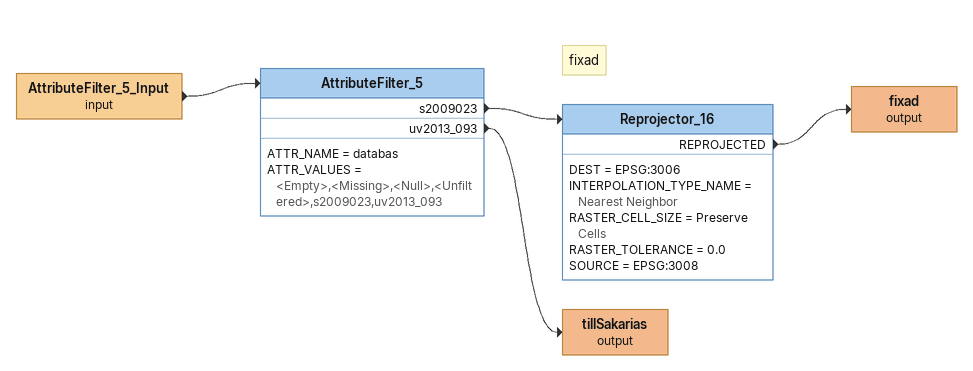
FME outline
AttributeFilter_5_Input (input)
    -> AttributeFilter_5
AttributeFilter_5
    ATTR_NAME = databas
    ATTR_VALUES = <Empty>,<Missing>,<Null>,<Unfiltered>,s2009023,uv2013_093
    s2009023 -> Reprojector_16
    uv2013_093 -> tillSakarias (output)
Note: fixad
Reprojector_16
    DEST = EPSG:3006
    INTERPOLATION_TYPE_NAME = Nearest Neighbor
    RASTER_CELL_SIZE = Preserve Cells
    RASTER_TOLERANCE = 0.0
    SOURCE = EPSG:3008
    REPROJECTED -> fixad (output)
fixad (output)
tillSakarias (output)
